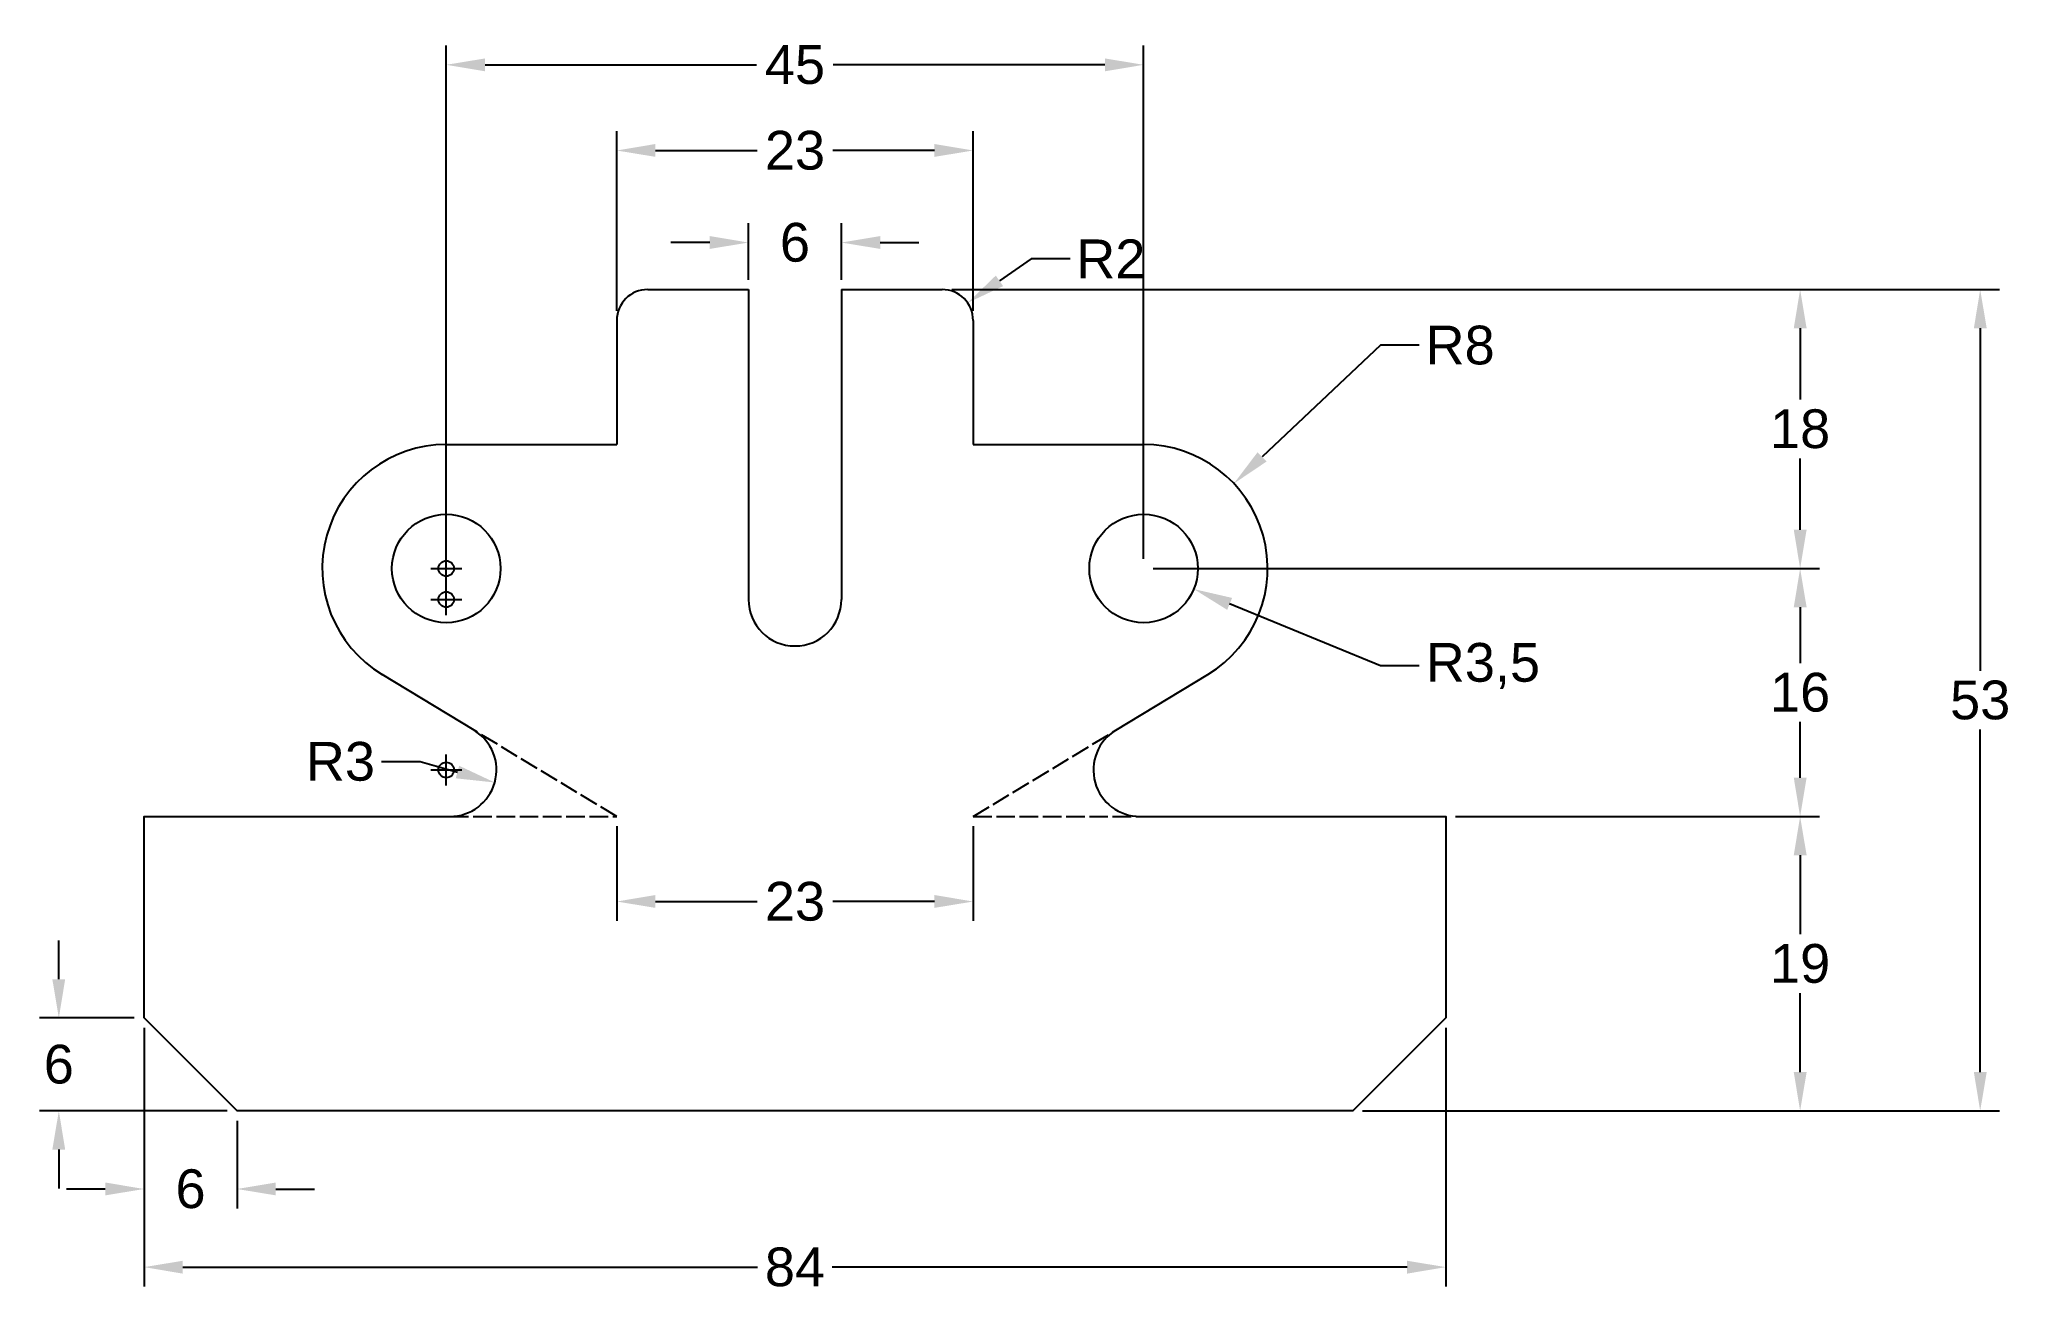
# Model space of a CAD drawing. Header units: millimetres. Extents: x 3174 to 3301, y 1780 to 1861.
import ezdxf

# ---------------------------------------------------------------- set-up
doc = ezdxf.new("R2010")
doc.units = ezdxf.units.MM
doc.header["$LTSCALE"] = 0.1
doc.header["$PDMODE"] = 34
doc.header["$PDSIZE"] = 1
doc.linetypes.add('ACAD_ISO02W100', pattern=[15, 12, -3])
doc.layers.add('dim', color=3, linetype='Continuous')
doc.styles.get("Standard").update_dxf_attribs({"font": 'arial.ttf'})
doc.dimstyles.new('ISO-25', dxfattribs={"dimtxt": 2.5, "dimasz": 2.5, "dimexe": 1.25, "dimexo": 0.625, "dimtad": 0, "dimtih": 1, "dimtoh": 1, "dimtxsty": 'Standard', "dimcen": 0, "dimadec": 0, "dimazin": 0, "dimtfac": 1, "dimtofl": 0, "dimtmove": 0, "dimatfit": 3, "dimfxl": 1, "dimarcsym": 0})

# ---------------------------------------------------------------- blocks, each defined once
blk = doc.blocks.new('*D8')
at = {"layer": 'Defpoints', "color": 0, "transparency": 16777216}
for p in [(3225.94, 1847.97), (3219.94, 1844.94), (3225.94, 1844.94)]:
    blk.add_point(p, dxfattribs=at)
at = {"layer": 'dim', "color": 0, "lineweight": -2, "transparency": 16777216}
for p, q in [((3219.94, 1845.56), (3219.94, 1849.22)), ((3225.94, 1845.56), (3225.94, 1849.22)), ((3217.44, 1847.97), (3214.94, 1847.97)), ((3228.44, 1847.97), (3230.94, 1847.97))]:
    blk.add_line(p, q, dxfattribs=at)
at = {"layer": 'dim', "color": 0, "transparency": 16777216}
for points in [[(3217.44, 1848.39), (3217.44, 1847.56), (3219.94, 1847.97)], [(3228.44, 1848.39), (3228.44, 1847.56), (3225.94, 1847.97)]]:
    blk.add_solid(points, dxfattribs=at)
at = {"layer": 'dim', "color": 0, "transparency": 16777216, "insert": (3222.94, 1847.97), "char_height": 2.5, "attachment_point": 5}
blk.add_mtext('6', dxfattribs=at)
blk = doc.blocks.new('*D9')
at = {"layer": 'Defpoints', "color": 0, "transparency": 16777216}
for p in [(3234.44, 1853.91), (3211.44, 1842.94), (3234.44, 1842.94)]:
    blk.add_point(p, dxfattribs=at)
at = {"layer": 'dim', "color": 0, "lineweight": -2, "transparency": 16777216}
for p, q in [((3211.44, 1843.56), (3211.44, 1855.16)), ((3234.44, 1843.56), (3234.44, 1855.16)), ((3213.94, 1853.91), (3220.5, 1853.91)), ((3231.94, 1853.91), (3225.38, 1853.91))]:
    blk.add_line(p, q, dxfattribs=at)
at = {"layer": 'dim', "color": 0, "transparency": 16777216}
for points in [[(3213.94, 1854.33), (3213.94, 1853.5), (3211.44, 1853.91)], [(3231.94, 1854.33), (3231.94, 1853.5), (3234.44, 1853.91)]]:
    blk.add_solid(points, dxfattribs=at)
at = {"layer": 'dim', "color": 0, "transparency": 16777216, "insert": (3222.94, 1853.91), "char_height": 2.5, "attachment_point": 5}
blk.add_mtext('23', dxfattribs=at)
blk = doc.blocks.new('*D10')
at = {"layer": 'Defpoints', "color": 0, "transparency": 16777216}
for p in [(3245.44, 1859.44), (3200.44, 1826.94), (3245.44, 1826.94)]:
    blk.add_point(p, dxfattribs=at)
at = {"layer": 'dim', "color": 0, "lineweight": -2, "transparency": 16777216}
for p, q in [((3200.44, 1827.56), (3200.44, 1860.69)), ((3245.44, 1827.56), (3245.44, 1860.69)), ((3202.94, 1859.44), (3220.46, 1859.44)), ((3242.94, 1859.44), (3225.41, 1859.44))]:
    blk.add_line(p, q, dxfattribs=at)
at = {"layer": 'dim', "color": 0, "transparency": 16777216}
for points in [[(3202.94, 1859.85), (3202.94, 1859.02), (3200.44, 1859.44)], [(3242.94, 1859.85), (3242.94, 1859.02), (3245.44, 1859.44)]]:
    blk.add_solid(points, dxfattribs=at)
at = {"layer": 'dim', "color": 0, "transparency": 16777216, "insert": (3222.94, 1859.44), "char_height": 2.5, "attachment_point": 5}
blk.add_mtext('45', dxfattribs=at)
blk = doc.blocks.new('*D11')
at = {"layer": 'Defpoints', "color": 0, "transparency": 16777216}
for p in [(3234.08, 1844.08), (3232.44, 1842.94)]:
    blk.add_point(p, dxfattribs=at)
at = {"layer": 'dim', "color": 0, "lineweight": -2, "transparency": 16777216}
for p, q in [((3238.19, 1846.92), (3236.14, 1845.5)), ((3240.69, 1846.92), (3238.19, 1846.92))]:
    blk.add_line(p, q, dxfattribs=at)
at = {"layer": 'dim', "color": 0, "transparency": 16777216}
blk.add_solid([(3235.9, 1845.84), (3236.37, 1845.16), (3234.08, 1844.08)], dxfattribs=at)
at = {"layer": 'dim', "color": 0, "transparency": 16777216, "insert": (3243.32, 1846.92), "char_height": 2.5, "attachment_point": 5}
blk.add_mtext('R2', dxfattribs=at)
blk = doc.blocks.new('*D12')
at = {"layer": 'Defpoints', "color": 0, "transparency": 16777216}
for p in [(3251.26, 1832.42), (3245.44, 1826.94)]:
    blk.add_point(p, dxfattribs=at)
at = {"layer": 'dim', "color": 0, "lineweight": -2, "transparency": 16777216}
for p, q in [((3260.72, 1841.34), (3253.08, 1834.14)), ((3263.22, 1841.34), (3260.72, 1841.34))]:
    blk.add_line(p, q, dxfattribs=at)
at = {"layer": 'dim', "color": 0, "transparency": 16777216}
blk.add_solid([(3252.79, 1834.44), (3253.37, 1833.84), (3251.26, 1832.42)], dxfattribs=at)
at = {"layer": 'dim', "color": 0, "transparency": 16777216, "insert": (3265.86, 1841.34), "char_height": 2.5, "attachment_point": 5}
blk.add_mtext('R8', dxfattribs=at)
blk = doc.blocks.new('*D13')
at = {"layer": 'Defpoints', "color": 0, "transparency": 16777216}
for p in [(3245.44, 1826.94), (3248.68, 1825.61)]:
    blk.add_point(p, dxfattribs=at)
at = {"layer": 'dim', "color": 0, "lineweight": -2, "transparency": 16777216}
for p, q in [((3260.72, 1820.65), (3250.99, 1824.66)), ((3263.22, 1820.65), (3260.72, 1820.65))]:
    blk.add_line(p, q, dxfattribs=at)
at = {"layer": 'dim', "color": 0, "transparency": 16777216}
blk.add_solid([(3251.15, 1825.04), (3250.83, 1824.27), (3248.68, 1825.61)], dxfattribs=at)
at = {"layer": 'dim', "color": 0, "transparency": 16777216, "insert": (3267.33, 1820.65), "char_height": 2.5, "attachment_point": 5}
blk.add_mtext('R3,5', dxfattribs=at)
blk = doc.blocks.new('*D14')
at = {"layer": 'Defpoints', "color": 0, "transparency": 16777216}
for p in [(3211.44, 1810.94), (3234.44, 1810.94), (3234.44, 1805.45)]:
    blk.add_point(p, dxfattribs=at)
at = {"layer": 'dim', "color": 0, "lineweight": -2, "transparency": 16777216}
for p, q in [((3211.44, 1810.31), (3211.44, 1804.2)), ((3234.44, 1810.31), (3234.44, 1804.2)), ((3213.94, 1805.45), (3220.5, 1805.45)), ((3231.94, 1805.45), (3225.38, 1805.45))]:
    blk.add_line(p, q, dxfattribs=at)
at = {"layer": 'dim', "color": 0, "transparency": 16777216}
for points in [[(3213.94, 1805.87), (3213.94, 1805.04), (3211.44, 1805.45)], [(3231.94, 1805.87), (3231.94, 1805.04), (3234.44, 1805.45)]]:
    blk.add_solid(points, dxfattribs=at)
at = {"layer": 'dim', "color": 0, "transparency": 16777216, "insert": (3222.94, 1805.45), "char_height": 2.5, "attachment_point": 5}
blk.add_mtext('23', dxfattribs=at)
blk = doc.blocks.new('*D15')
at = {"layer": 'Defpoints', "color": 0, "transparency": 16777216}
for p in [(3200.68, 1813.94), (3203.57, 1813.13)]:
    blk.add_point(p, dxfattribs=at)
at = {"layer": 'dim', "color": 0, "lineweight": -2, "transparency": 16777216}
for p, q in [((3196.25, 1814.48), (3198.75, 1814.48)), ((3198.75, 1814.48), (3201.16, 1813.8))]:
    blk.add_line(p, q, dxfattribs=at)
at = {"layer": 'dim', "color": 0, "transparency": 16777216}
blk.add_solid([(3201.27, 1814.21), (3201.05, 1813.4), (3203.57, 1813.13)], dxfattribs=at)
at = {"layer": 'dim', "color": 0, "transparency": 16777216, "insert": (3193.61, 1814.48), "char_height": 2.5, "attachment_point": 5}
blk.add_mtext('R3', dxfattribs=at)
blk = doc.blocks.new('*D16')
at = {"layer": 'Defpoints', "color": 0, "transparency": 16777216}
for p in [(3232.44, 1844.94), (3245.44, 1826.94), (3287.8, 1826.94)]:
    blk.add_point(p, dxfattribs=at)
at = {"layer": 'dim', "color": 0, "lineweight": -2, "transparency": 16777216}
for p, q in [((3233.06, 1844.94), (3289.05, 1844.94)), ((3287.8, 1842.44), (3287.8, 1837.84)), ((3287.8, 1829.44), (3287.8, 1834.04)), ((3246.06, 1826.94), (3289.05, 1826.94))]:
    blk.add_line(p, q, dxfattribs=at)
at = {"layer": 'dim', "color": 0, "transparency": 16777216}
for points in [[(3287.39, 1842.44), (3288.22, 1842.44), (3287.8, 1844.94)], [(3287.39, 1829.44), (3288.22, 1829.44), (3287.8, 1826.94)]]:
    blk.add_solid(points, dxfattribs=at)
at = {"layer": 'dim', "color": 0, "transparency": 16777216, "insert": (3287.8, 1835.94), "char_height": 2.5, "attachment_point": 5}
blk.add_mtext('18', dxfattribs=at)
blk = doc.blocks.new('*D18')
at = {"layer": 'Defpoints', "color": 0, "transparency": 16777216}
for p in [(3264.94, 1810.94), (3287.8, 1810.94), (3258.94, 1791.94)]:
    blk.add_point(p, dxfattribs=at)
at = {"layer": 'dim', "color": 0, "lineweight": -2, "transparency": 16777216}
for p, q in [((3265.56, 1810.94), (3289.05, 1810.94)), ((3287.8, 1808.44), (3287.8, 1803.34)), ((3287.8, 1794.44), (3287.8, 1799.54)), ((3259.56, 1791.94), (3289.05, 1791.94))]:
    blk.add_line(p, q, dxfattribs=at)
at = {"layer": 'dim', "color": 0, "transparency": 16777216}
for points in [[(3287.39, 1808.44), (3288.22, 1808.44), (3287.8, 1810.94)], [(3287.39, 1794.44), (3288.22, 1794.44), (3287.8, 1791.94)]]:
    blk.add_solid(points, dxfattribs=at)
at = {"layer": 'dim', "color": 0, "transparency": 16777216, "insert": (3287.8, 1801.44), "char_height": 2.5, "attachment_point": 5}
blk.add_mtext('19', dxfattribs=at)
blk = doc.blocks.new('*D19')
at = {"layer": 'Defpoints', "color": 0, "transparency": 16777216}
for p in [(3245.44, 1826.94), (3287.8, 1826.94), (3264.94, 1810.94)]:
    blk.add_point(p, dxfattribs=at)
at = {"layer": 'dim', "color": 0, "lineweight": -2, "transparency": 16777216}
for p, q in [((3246.06, 1826.94), (3289.05, 1826.94)), ((3287.8, 1824.44), (3287.8, 1820.84)), ((3287.8, 1813.44), (3287.8, 1817.04)), ((3265.56, 1810.94), (3289.05, 1810.94))]:
    blk.add_line(p, q, dxfattribs=at)
at = {"layer": 'dim', "color": 0, "transparency": 16777216}
for points in [[(3287.39, 1824.44), (3288.22, 1824.44), (3287.8, 1826.94)], [(3287.39, 1813.44), (3288.22, 1813.44), (3287.8, 1810.94)]]:
    blk.add_solid(points, dxfattribs=at)
at = {"layer": 'dim', "color": 0, "transparency": 16777216, "insert": (3287.8, 1818.94), "char_height": 2.5, "attachment_point": 5}
blk.add_mtext('16', dxfattribs=at)
blk = doc.blocks.new('*D20')
at = {"layer": 'Defpoints', "color": 0, "transparency": 16777216}
for p in [(3232.44, 1844.94), (3258.94, 1791.94), (3299.42, 1791.94)]:
    blk.add_point(p, dxfattribs=at)
at = {"layer": 'dim', "color": 0, "lineweight": -2, "transparency": 16777216}
for p, q in [((3233.06, 1844.94), (3300.67, 1844.94)), ((3299.42, 1842.44), (3299.42, 1820.34)), ((3299.42, 1794.44), (3299.42, 1816.54)), ((3259.56, 1791.94), (3300.67, 1791.94))]:
    blk.add_line(p, q, dxfattribs=at)
at = {"layer": 'dim', "color": 0, "transparency": 16777216}
for points in [[(3299.01, 1842.44), (3299.84, 1842.44), (3299.42, 1844.94)], [(3299.01, 1794.44), (3299.84, 1794.44), (3299.42, 1791.94)]]:
    blk.add_solid(points, dxfattribs=at)
at = {"layer": 'dim', "color": 0, "transparency": 16777216, "insert": (3299.42, 1818.44), "char_height": 2.5, "attachment_point": 5}
blk.add_mtext('53', dxfattribs=at)
blk = doc.blocks.new('*D21')
at = {"layer": 'Defpoints', "color": 0, "transparency": 16777216}
for p in [(3175.44, 1797.94), (3180.94, 1797.94), (3186.94, 1791.94)]:
    blk.add_point(p, dxfattribs=at)
at = {"layer": 'dim', "color": 0, "lineweight": -2, "transparency": 16777216}
for p, q in [((3175.44, 1800.44), (3175.44, 1802.94)), ((3180.31, 1797.94), (3174.19, 1797.94)), ((3186.31, 1791.94), (3174.19, 1791.94)), ((3175.44, 1789.44), (3175.44, 1786.94))]:
    blk.add_line(p, q, dxfattribs=at)
at = {"layer": 'dim', "color": 0, "transparency": 16777216}
for points in [[(3175.02, 1800.44), (3175.85, 1800.44), (3175.44, 1797.94)], [(3175.02, 1789.44), (3175.85, 1789.44), (3175.44, 1791.94)]]:
    blk.add_solid(points, dxfattribs=at)
at = {"layer": 'dim', "color": 0, "transparency": 16777216, "insert": (3175.44, 1794.94), "char_height": 2.5, "attachment_point": 5}
blk.add_mtext('6', dxfattribs=at)
blk = doc.blocks.new('*D22')
at = {"layer": 'Defpoints', "color": 0, "transparency": 16777216}
for p in [(3180.94, 1797.94), (3186.94, 1791.94), (3180.94, 1786.9)]:
    blk.add_point(p, dxfattribs=at)
at = {"layer": 'dim', "color": 0, "lineweight": -2, "transparency": 16777216}
for p, q in [((3180.94, 1797.31), (3180.94, 1785.65)), ((3186.94, 1791.31), (3186.94, 1785.65)), ((3178.44, 1786.9), (3175.94, 1786.9)), ((3189.44, 1786.9), (3191.94, 1786.9))]:
    blk.add_line(p, q, dxfattribs=at)
at = {"layer": 'dim', "color": 0, "transparency": 16777216}
for points in [[(3178.44, 1787.32), (3178.44, 1786.49), (3180.94, 1786.9)], [(3189.44, 1787.32), (3189.44, 1786.49), (3186.94, 1786.9)]]:
    blk.add_solid(points, dxfattribs=at)
at = {"layer": 'dim', "color": 0, "transparency": 16777216, "insert": (3183.94, 1786.9), "char_height": 2.5, "attachment_point": 5}
blk.add_mtext('6', dxfattribs=at)
blk = doc.blocks.new('*D23')
at = {"layer": 'Defpoints', "color": 0, "transparency": 16777216}
for p in [(3180.94, 1797.94), (3264.94, 1797.94), (3264.94, 1781.86)]:
    blk.add_point(p, dxfattribs=at)
at = {"layer": 'dim', "color": 0, "lineweight": -2, "transparency": 16777216}
for p, q in [((3180.94, 1797.31), (3180.94, 1780.61)), ((3264.94, 1797.31), (3264.94, 1780.61)), ((3183.44, 1781.86), (3220.53, 1781.86)), ((3262.44, 1781.86), (3225.35, 1781.86))]:
    blk.add_line(p, q, dxfattribs=at)
at = {"layer": 'dim', "color": 0, "transparency": 16777216}
for points in [[(3183.44, 1782.27), (3183.44, 1781.44), (3180.94, 1781.86)], [(3262.44, 1782.27), (3262.44, 1781.44), (3264.94, 1781.86)]]:
    blk.add_solid(points, dxfattribs=at)
at = {"layer": 'dim', "color": 0, "transparency": 16777216, "insert": (3222.94, 1781.86), "char_height": 2.5, "attachment_point": 5}
blk.add_mtext('84', dxfattribs=at)

msp = doc.modelspace()

# ---------------------------------------------------------------- linework, layer by layer
for p, q in [((3213.438, 1844.938), (3219.938, 1844.938)), ((3219.938, 1844.938), (3219.938, 1824.938)), ((3225.938, 1844.938), (3225.938, 1824.938)), ((3225.938, 1844.938), (3232.438, 1844.938)), ((3211.438, 1842.938), (3211.438, 1834.938)), ((3234.438, 1842.938), (3234.438, 1834.938)), ((3200.438, 1834.938), (3211.438, 1834.938)), ((3234.438, 1834.938), (3245.438, 1834.938)), ((3202.231, 1816.505), (3196.299, 1820.092)), ((3243.645, 1816.505), (3249.578, 1820.092))]:
    msp.add_line(p, q)
at = {"linetype": 'ACAD_ISO02W100'}
for p, q in [((3211.438, 1810.938), (3202.231, 1816.505)), ((3234.438, 1810.938), (3243.645, 1816.505))]:
    msp.add_line(p, q, dxfattribs=at)
msp.add_lwpolyline([(3245.198, 1810.938), (3264.938, 1810.938), (3264.938, 1797.938), (3258.938, 1791.938), (3186.938, 1791.938), (3180.938, 1797.938), (3180.938, 1810.938), (3200.679, 1810.938)])
for points in [[(3200.679, 1810.938), (3211.438, 1810.938)], [(3234.438, 1810.938), (3245.198, 1810.938)]]:
    msp.add_lwpolyline(points, dxfattribs=at)
for centre in [(3200.438, 1826.938), (3245.438, 1826.938)]:
    msp.add_circle(centre, 3.5)
for centre, radius, start, end in [((3213.438, 1842.938), 2, 90, 180), ((3232.438, 1842.938), 2, 0, 90), ((3200.438, 1826.938), 8, 90, 238.84037), ((3245.438, 1826.938), 8, 301.15963, 90), ((3222.938, 1824.938), 3, 180, 0), ((3200.679, 1813.938), 3, 270, 58.84037), ((3245.198, 1813.938), 3, 121.15963, 270)]:
    msp.add_arc(centre, radius, start, end)
for p in [(3200.438, 1826.938), (3200.438, 1824.938), (3200.438, 1813.938)]:
    msp.add_point(p)

# ---------------------------------------------------------------- dimensions: what is measured, and where the dimension line sits
at = {"layer": 'dim'}
for base, p1, p2, picture, middle in [((3245.438, 1859.438), (3200.438, 1826.938), (3245.438, 1826.938), '*D10', (3222.938, 1859.438)), ((3234.438, 1853.914), (3211.438, 1842.938), (3234.438, 1842.938), '*D9', (3222.938, 1853.914)), ((3225.938, 1847.975), (3219.938, 1844.938), (3225.938, 1844.938), '*D8', (3222.938, 1847.975)), ((3234.438, 1805.454), (3211.438, 1810.938), (3234.438, 1810.938), '*D14', (3222.938, 1805.454)), ((3264.938, 1781.857), (3180.938, 1797.938), (3264.938, 1797.938), '*D23', (3222.938, 1781.857))]:
    dim = msp.add_linear_dim(base=base, p1=p1, p2=p2, dimstyle='ISO-25', dxfattribs=at)
    dim.commit()
    dim.dimension.update_dxf_attribs({"geometry": picture, "text_midpoint": middle})
dim = msp.add_radius_dim(center=(3232.438, 1842.938), mpoint=(3234.082, 1844.077), dimstyle='ISO-25', dxfattribs=at)
dim.commit()
dim.dimension.update_dxf_attribs({"geometry": '*D11', "text_midpoint": (3243.32, 1846.925)})
for base, p1, p2, picture, middle in [((3287.805, 1826.938), (3232.438, 1844.938), (3245.438, 1826.938), '*D16', (3287.805, 1835.938)), ((3299.424, 1791.938), (3232.438, 1844.938), (3258.938, 1791.938), '*D20', (3299.424, 1818.438)), ((3287.805, 1826.938), (3264.938, 1810.938), (3245.438, 1826.938), '*D19', (3287.805, 1818.938)), ((3287.805, 1810.938), (3258.938, 1791.938), (3264.938, 1810.938), '*D18', (3287.805, 1801.438))]:
    dim = msp.add_linear_dim(base=base, p1=p1, p2=p2, angle=90, dimstyle='ISO-25', dxfattribs=at)
    dim.commit()
    dim.dimension.update_dxf_attribs({"geometry": picture, "text_midpoint": middle})
for center, mpoint, picture, middle in [((3245.438, 1826.938), (3251.26, 1832.425), '*D12', (3265.863, 1841.34)), ((3245.438, 1826.938), (3248.675, 1825.607), '*D13', (3267.326, 1820.653)), ((3200.679, 1813.938), (3203.569, 1813.132), '*D15', (3193.612, 1814.475))]:
    dim = msp.add_radius_dim(center=center, mpoint=mpoint, dimstyle='ISO-25', dxfattribs=at)
    dim.commit()
    dim.dimension.update_dxf_attribs({"geometry": picture, "text_midpoint": middle, "dimtype": 164})
dim = msp.add_linear_dim(base=(3175.436, 1797.938), p1=(3186.938, 1791.938), p2=(3180.938, 1797.938), angle=90, dimstyle='ISO-25', dxfattribs=at)
dim.commit()
dim.dimension.update_dxf_attribs({"geometry": '*D21', "text_midpoint": (3175.436, 1794.938), "dimtype": 160})
dim = msp.add_linear_dim(base=(3180.938, 1786.904), p1=(3186.938, 1791.938), p2=(3180.938, 1797.938), dimstyle='ISO-25', dxfattribs=at)
dim.commit()
dim.dimension.update_dxf_attribs({"geometry": '*D22', "text_midpoint": (3183.938, 1786.904), "dimtype": 160})

doc.saveas('drawing.dxf')
